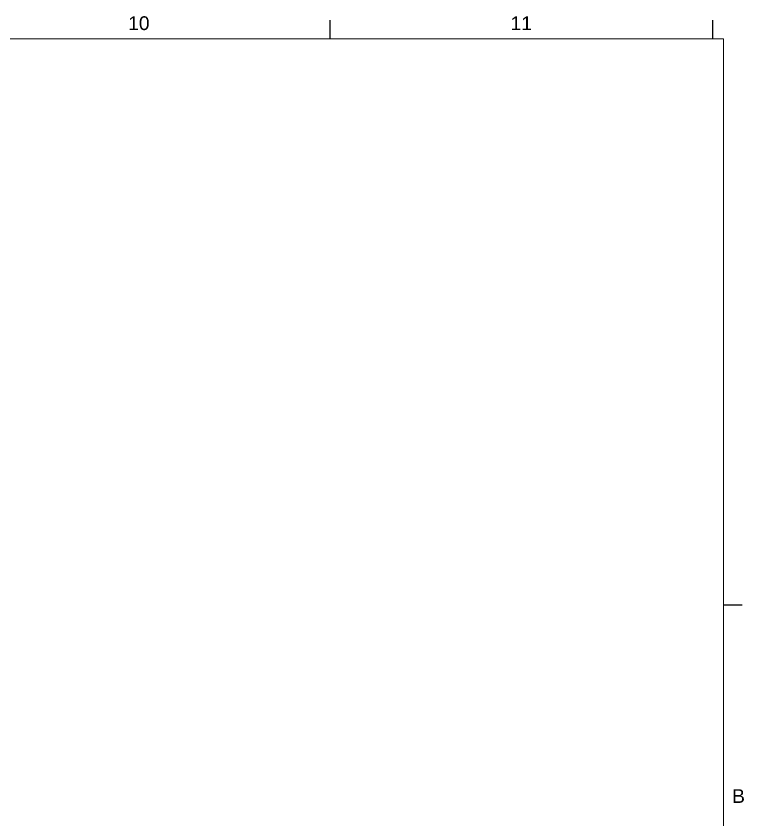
# Paper-space layout 'A716' of a CAD drawing. Header units: centimetres, sheet in millimetres. Extents: x 15 to 581, y 8 to 413.
# Drawn here: x 482.9 to 578.1, y 308.1 to 413.2 of the extents above; entities that cross this region are included whole.
import ezdxf
from ezdxf.enums import TextEntityAlignment as Align

# ---------------------------------------------------------------- set-up
doc = ezdxf.new("R2010")
doc.units = ezdxf.units.CM
doc.layers.add('G-ANNO-TEXT', color=3, linetype='Continuous', lineweight=18)
doc.layers.add('G-ANNO-TTLB', color=3, linetype='Continuous', lineweight=18)
doc.styles.add('ARIAL', font='arial.ttf')

psp = doc.layouts.new('A716')

# ---------------------------------------------------------------- linework, layer by layer
at = {"layer": 'G-ANNO-TTLB'}
for p, q in [((575.3762, 410.2036), (17.9623, 410.2036)), ((575.3762, 11.7878), (575.3762, 410.2036))]:
    psp.add_line(p, q, dxfattribs=at)
at = {"layer": 'G-ANNO-TTLB', "const_width": 0.18, "flags": 128}
for points in [[(523.9623, 412.7036), (523.9623, 410.2036)], [(573.9623, 412.7036), (573.9623, 410.2036)], [(577.8762, 336.2036), (575.3762, 336.2036)]]:
    psp.add_lwpolyline(points, dxfattribs=at)

# ---------------------------------------------------------------- texts
at = {"layer": 'G-ANNO-TEXT', "style": 'ARIAL'}
for s, p in [('10', (498.9623, 412.274)), ('11', (548.9623, 412.274)), ('B', (577.3596, 311.2036))]:
    psp.add_text(s, height=1.8, dxfattribs=at).set_placement(p, align=Align.MIDDLE_CENTER)

doc.saveas('drawing.dxf')
